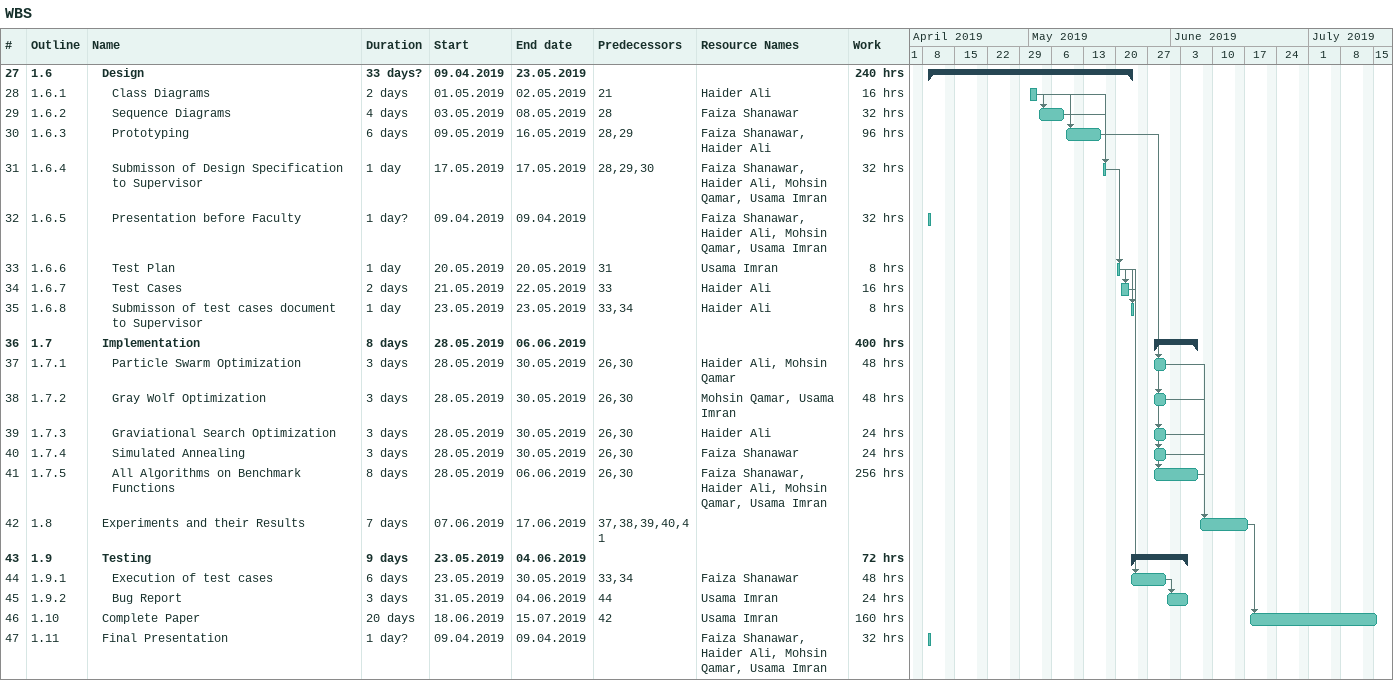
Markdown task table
WBS

| ID | WBS | Task | Duration | Start | Finish | Predecessors | Resources | Work (h) |
|---|---|---|---|---|---|---|---|---|
| 27 | 1.6 | **Design** | 33d? | 2019-04-09 | 2019-05-23 |  |  | 240 |
| 28 | 1.6.1 | Class Diagrams | 2d | 2019-05-01 | 2019-05-02 | 21 | Haider Ali | 16 |
| 29 | 1.6.2 | Sequence Diagrams | 4d | 2019-05-03 | 2019-05-08 | 28 | Faiza Shanawar | 32 |
| 30 | 1.6.3 | Prototyping | 6d | 2019-05-09 | 2019-05-16 | 28, 29 | Faiza Shanawar, Haider Ali | 96 |
| 31 | 1.6.4 | Submisson of Design Specification to Supervisor | 1d | 2019-05-17 | 2019-05-17 | 28, 29, 30 | Faiza Shanawar, Haider Ali, Mohsin Qamar, Usama Imran | 32 |
| 32 | 1.6.5 | Presentation before Faculty | 1d? | 2019-04-09 | 2019-04-09 |  | Faiza Shanawar, Haider Ali, Mohsin Qamar, Usama Imran | 32 |
| 33 | 1.6.6 | Test Plan | 1d | 2019-05-20 | 2019-05-20 | 31 | Usama Imran | 8 |
| 34 | 1.6.7 | Test Cases | 2d | 2019-05-21 | 2019-05-22 | 33 | Haider Ali | 16 |
| 35 | 1.6.8 | Submisson of test cases document to Supervisor | 1d | 2019-05-23 | 2019-05-23 | 33, 34 | Haider Ali | 8 |
| 36 | 1.7 | **Implementation** | 8d | 2019-05-28 | 2019-06-06 |  |  | 400 |
| 37 | 1.7.1 | Particle Swarm Optimization | 3d | 2019-05-28 | 2019-05-30 | 26, 30 | Haider Ali, Mohsin Qamar | 48 |
| 38 | 1.7.2 | Gray Wolf Optimization | 3d | 2019-05-28 | 2019-05-30 | 26, 30 | Mohsin Qamar, Usama Imran | 48 |
| 39 | 1.7.3 | Graviational Search Optimization | 3d | 2019-05-28 | 2019-05-30 | 26, 30 | Haider Ali | 24 |
| 40 | 1.7.4 | Simulated Annealing | 3d | 2019-05-28 | 2019-05-30 | 26, 30 | Faiza Shanawar | 24 |
| 41 | 1.7.5 | All Algorithms on Benchmark Functions | 8d | 2019-05-28 | 2019-06-06 | 26, 30 | Faiza Shanawar, Haider Ali, Mohsin Qamar, Usama Imran | 256 |
| 42 | 1.8 | Experiments and their Results | 7d | 2019-06-07 | 2019-06-17 | 37, 38, 39, 40, 41 |  |  |
| 43 | 1.9 | **Testing** | 9d | 2019-05-23 | 2019-06-04 |  |  | 72 |
| 44 | 1.9.1 | Execution of test cases | 6d | 2019-05-23 | 2019-05-30 | 33, 34 | Faiza Shanawar | 48 |
| 45 | 1.9.2 | Bug Report | 3d | 2019-05-31 | 2019-06-04 | 44 | Usama Imran | 24 |
| 46 | 1.10 | Complete Paper | 20d | 2019-06-18 | 2019-07-15 | 42 | Usama Imran | 160 |
| 47 | 1.11 | Final Presentation | 1d? | 2019-04-09 | 2019-04-09 |  | Faiza Shanawar, Haider Ali, Mohsin Qamar, Usama Imran | 32 |
